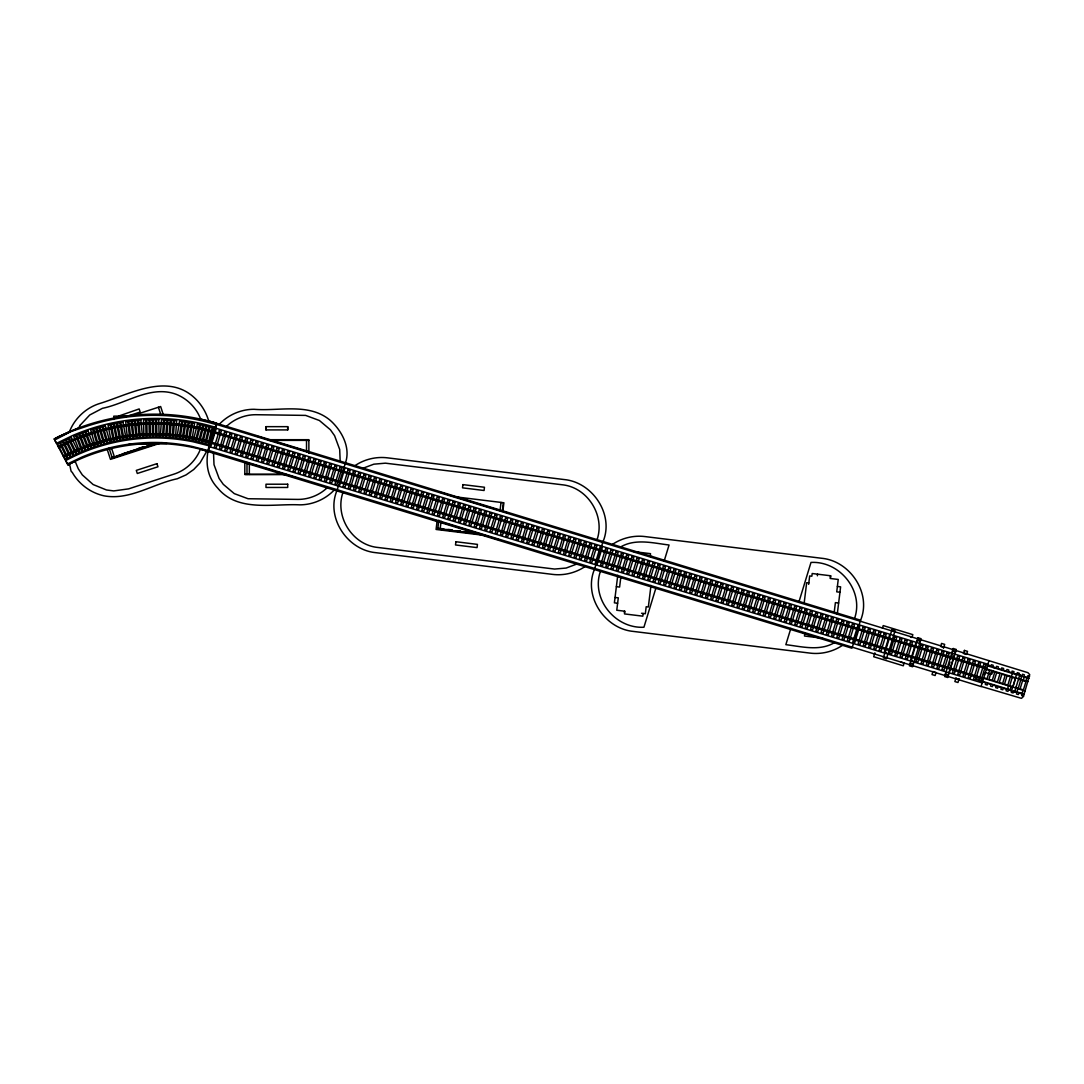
<?xml version="1.0" encoding="UTF-8"?>
<svg xmlns="http://www.w3.org/2000/svg" width="1084" height="1084" viewBox="0 0 1084 1084"><rect width="100%" height="100%" fill="white"/><g stroke="black" fill="none" stroke-linecap="round" stroke-linejoin="round"><path stroke-width="1.5" d="M265.987 429.914L265.987 426.662L287.707 426.662L287.707 429.914L265.987 429.914L265.987 426.662M213.521 453.031L214.009 464.67L219.103 478.437L223.29 484.345L234.293 493.627L248.06 498.735L298.019 499.412C308.75 499.426 319.387 495.171 327.165 487.773M340.173 461.093L339.685 449.453L334.59 435.687L330.403 429.779L319.387 420.497L305.634 415.402L255.675 414.711C244.93 414.698 234.307 418.952 226.529 426.351M437.137 520.835L436.08 529.453L484.982 535.455M438.857 520.171L437.773 528.965L481.852 534.385M440.104 529.249L441.093 521.201M500.036 510.469L501.025 502.42M502.366 510.754L503.355 502.705M502.841 511.391L503.897 502.773L454.277 496.675M617.758 575.347L614.384 602.839L617.623 603.232M620.793 577.365L619.601 587.067L616.376 586.674M624.384 612.812L624.574 611.186M643.164 613.476L642.839 616.173L624.519 613.923L624.845 611.227L616.769 610.238L618.287 597.84L615.048 597.447M650.983 585.455L648.34 606.999L646.186 606.742L645.319 613.747L641.552 613.273M804.22 602.582L806.672 582.691L808.827 582.948M808.65 584.344L809.68 575.943L811.848 576.214L812.201 573.517L830.791 575.794L830.588 577.406M817.39 575.794L817.58 574.168M830.493 575.767L830.168 578.463L838.244 579.452L836.726 591.85L839.951 592.243M834.206 612.324L835.398 602.623L838.637 603.016M837.241 614.33L840.615 586.851L837.39 586.458M209.686 445.958L208.684 450.7L192.329 446.486A185.025 185.025 0 0 0 81.828 457.123L67.452 463.938L65.704 460.578A188.928 188.928 0 0 1 192.979 441.757L209.686 445.958L216.61 424.765A212.207 212.207 0 0 0 88.617 425.646L70.934 431.54L54.728 440.009L56.531 443.342L72.52 435.578A208.467 208.467 0 0 1 215.242 427.245M994.15 667.852L993.798 667.175M209.618 447.651L210.54 444.603M211.949 440.023L213.805 433.925M215.215 429.345L216.136 426.297M337.124 490.171C325.417 517.163 347.137 549.995 375.782 552.677L552.542 574.385C563.829 575.794 575.536 572.948 584.967 566.593M337.26 489.724L345.2 463.762M345.511 462.746C350.809 447.448 341.663 430.524 330.254 420.375C309.048 402.421 279.062 411.419 254.049 409.291C241.095 409.251 228.304 414.779 219.402 424.169M594.642 568.897C582.935 595.888 604.655 628.734 633.313 631.416L810.06 653.11C821.347 654.519 833.054 651.687 842.485 645.332M594.777 568.463L602.718 542.501M602.853 542.054C614.547 515.063 592.826 482.231 564.181 479.548L387.435 457.841C376.134 456.445 364.427 459.277 354.996 465.632M656.05 587.569L643.923 627.243C615.143 628.842 590.861 598.68 600.428 571.322M664.086 561.268L669.058 545.008C653.34 543.111 635.549 538.314 620.766 546.892M790.846 628.408L785.846 644.668C801.604 646.565 819.436 651.403 834.233 642.798M798.881 602.094L810.995 562.433C839.802 560.807 864.165 590.956 854.585 618.368M852.295 647.189L860.235 621.227M860.371 620.793C872.064 593.802 850.357 560.956 821.699 558.274L644.953 536.566C633.666 535.171 621.959 538.003 612.514 544.358M874.883 652.853L873.704 656.741L903.297 665.793L904.137 663.042L900.506 661.931M882.43 628.192L883.216 625.59L912.823 634.641L911.969 637.392L910.546 637.243M889.449 635.278L884.368 651.89L886.333 652.487M915.723 643.3L910.641 659.912L912.606 660.522M943.473 648.273L944.665 644.37L941.549 643.422L940.627 646.43L943.744 647.392M948.663 666.592L950.045 662.053M950.966 659.031L952.348 654.506M949.245 671.728L954.326 655.102M956.061 677.663L954.869 681.565L957.985 682.514L959.177 678.611M977.361 676.348L976.413 679.465L1011.453 690.169M208.494 450.361L981.061 686.551L988.987 660.603M991.643 670.495L988.947 679.316L992.266 680.332L994.814 672.026L991.481 671.01M993.201 670.969L991.575 674.438M1007.564 688.977L1008.513 685.874M1011.372 676.524L1012.321 673.408M1010.153 689.776L1011.115 686.66M1018.716 674.79L1019.19 673.232L1017.32 672.663L1016.846 674.221L1013.526 673.205L1014.001 671.646L1012.131 671.077L1011.657 672.636L1008.337 671.619L1008.811 670.061L1006.941 669.492L1006.467 671.05L1003.134 670.034L1003.621 668.476L1001.751 667.907L1001.264 669.465L997.944 668.449L998.418 666.89L996.548 666.321L996.074 667.88L992.754 666.863L993.229 665.305L991.359 664.722L990.884 666.281L987.565 665.264M1016.914 691.836L1017.862 688.719M1020.721 679.383L1021.67 676.267M1023.31 680.169L1024.272 677.053M1022.104 693.435L1023.052 690.318M1025.911 680.969L1026.86 677.852M342.91 492.597C334.604 516.594 352.476 545.144 378.072 547.488L554.574 569.059L566.146 568.057L576.715 564.073M597.067 539.642C605.36 515.632 587.501 487.082 561.905 484.738L385.403 463.166L373.831 464.182L363.248 468.152M334.279 489.954C325.39 499.358 312.599 504.873 299.645 504.846C272.68 503.491 237.626 512.393 217.694 488.057C200.255 469.467 207.681 445.47 216.434 424.4L940.709 645.834M57.073 437.489L59.959 435.958M72.723 462.462L67.967 464.901L54.2 439.02L69.484 431.662C74.62 418.519 85.771 407.977 99.213 403.654C128.278 394.955 166.706 372.232 194.293 397.652C200.73 403.573 205.513 411.093 208.209 419.4C208.833 422.963 214.185 421.69 216.746 423.37L860.547 620.197M73.522 462.069L75.135 461.296L78.251 468.708L82.33 474.914L93.143 484.548L106.489 489.982L113.739 490.916L128.603 488.87L174.05 474.101C185.974 470.266 195.879 460.89 200.405 449.223L851.983 648.232M125.337 416.866L140.175 412.042L139.172 408.939L118.657 416.08M131.95 415.849L160.649 406.527L163.508 415.308M138.21 448.491L143.007 446.933M122.289 453.925L143.088 447.177M112.126 457.462L114.348 456.73M115.947 456.215L143.156 447.38M146.354 446.337L157.559 442.706M112.221 457.787L114.416 456.906M116.056 456.54L157.614 442.882M112.289 457.976L159.321 442.692L112.302 458.031L109.064 448.058M162.126 442.584L110.46 459.372L107.397 449.928M988.337 665.508L989.543 665.305M130.202 415.89L113.766 416.175L113.82 419.494M129.05 444.142L166.963 443.478M268.547 439.697L308.872 439.697L308.872 453.356M269.523 440.375L308.872 440.375M244.808 462.854L244.808 474.44L285.553 474.413M244.808 474.44L286.339 474.44M989.489 673.814L985.342 672.541M633.855 551.62L650.508 553.667L650.183 556.363L652.338 556.62M440.199 528.423L443.546 528.843M448.559 529.453L451.892 529.859M466.919 531.716L470.266 532.122M475.266 532.732L478.613 533.138M437.855 528.355L443.519 529.06M446.852 529.466L451.865 530.076M456.879 530.699L460.212 531.106M465.226 531.716L470.239 532.339M473.572 532.745L478.586 533.355M437.828 528.545L451.838 530.266M455.185 530.672L460.199 531.282M463.532 531.702L478.559 533.545M437.787 528.816L478.545 533.694M802.675 633.07L804.829 633.327L804.491 636.023L822.824 638.273M208.182 451.405C162.031 437.258 110.568 442.204 67.967 464.901C71.043 462.638 69.904 472.353 72.208 472.285C78.915 484.182 90.677 492.868 103.996 495.822C129.619 500.645 153.02 483.83 177.275 478.762L186.082 474.887L193.724 469.507L200.066 462.854L206.881 451.025L208.033 451.351M210.526 421.459L213.629 422.408M255.187 435.619L304.048 450.551M439.847 492.136L508.382 513.084M943.92 646.823L1027.889 672.663L1029.732 674.627L1023.431 696.497L1021.467 698.353L981.101 686.402M940.709 646.172L943.825 647.121M963.554 653.164L966.671 654.113M917.213 640.359L920.33 641.308M952.402 651.105L955.505 652.067M1029.57 676.416L1027.7 675.833L1027.226 677.392L1023.906 676.375L1024.38 674.817L1022.51 674.248L1022.036 675.806L1019.827 675.129M215.323 428.031L987.876 664.235M215.011 429.074L215.987 429.372L210.906 445.985L209.93 445.687M343.763 468.437L344.753 468.749L339.671 485.361L338.682 485.049M987.402 665.793L1017.524 674.993M1019.353 675.562L1028.933 678.489M214.212 431.676L986.765 667.866M889.327 638.3L892.444 639.248M915.397 646.267L918.514 647.229M213.9 432.706L1027.984 681.606M986.291 669.424L989.611 670.44L987.077 678.747L983.757 677.73M1018.554 679.289L1020.762 679.966L1018.228 688.272L1014.909 687.256M983.933 674.384L984.706 674.614M211.041 442.055L1013.459 687.378M1014.638 687.744L1025.125 690.942M210.716 443.099L983.283 679.289M1013.689 690.86L1024.177 694.058M981.711 681.646L985.803 682.893L985.329 684.451L987.199 685.034L987.673 683.476L990.993 684.492L990.519 686.05L992.388 686.619L992.863 685.061L996.196 686.077L995.708 687.635L997.578 688.204L998.066 686.646L1001.386 687.663L1000.911 689.221L1002.781 689.79L1003.256 688.232L1006.575 689.248L1006.101 690.806L1007.971 691.375L1008.445 689.817L1011.765 690.833L1011.291 692.391L1013.161 692.961L1013.635 691.402L1016.955 692.419L1016.48 693.977L1018.35 694.546L1018.824 693.001L1022.144 694.004L1021.67 695.562L1023.54 696.145M209.605 446.73L982.172 682.92M910.221 663.205L913.338 664.153M945.411 673.95L948.527 674.912M955.79 678.543L958.906 679.505M250.174 463.6L261.19 466.974M264.333 467.936L275.35 471.296M278.493 472.258L297.368 478.03M433.18 519.629L500.131 540.089M201.949 449.494L205.066 450.443M158.413 407.259L160.92 414.969M111.53 448.071L114.538 457.326M306.528 440.375L306.528 451.73M287.707 426.662L287.707 429.914M249.334 463.085L249.334 474.44M246.989 462.421L246.989 474.44M63.685 456.743A193.264 193.264 0 0 1 210.933 442.57M58.59 447.164A204.117 204.117 0 0 1 214.117 432.191M161.489 419.63L160.283 436.96L162.451 437.109L163.657 419.779L161.489 419.63M164.741 419.847L163.535 437.177L165.703 437.34L166.909 419.996L164.741 419.847M167.993 420.077L166.787 437.408L168.941 437.557L170.161 420.226L167.993 420.077M171.245 420.307L170.025 437.638L172.193 437.787L173.413 420.457L171.245 420.307M174.497 420.538L173.277 437.868L175.445 438.017L176.665 420.687L174.497 420.538M455.903 541.729L455.497 544.967L477.055 547.61L477.448 544.385L455.903 541.729M462.909 484.616L462.516 487.841L484.074 490.496L484.467 487.258L462.909 484.616M179.551 420.958L176.841 438.112L178.982 438.451L181.706 421.297L179.551 420.958M182.776 421.459L180.052 438.627L182.193 438.966L184.917 421.812L182.776 421.459M185.987 421.974L183.277 439.128L185.418 439.481L188.142 422.313L185.987 421.974M189.212 422.489L186.489 439.643L188.63 439.982L191.353 422.828L189.212 422.489M192.424 422.99L189.7 440.158L191.854 440.497L194.564 423.329L192.424 422.99M197.451 423.858L193.237 440.714L195.337 441.242L199.564 424.386L197.451 423.858M200.608 424.657L196.394 441.513L198.507 442.042L202.722 425.185L200.608 424.657M203.778 425.443L199.551 442.299L201.665 442.828L205.879 425.971L203.778 425.443M206.936 426.242L202.722 443.085L204.822 443.613L209.036 426.757L206.936 426.242M210.093 427.028L205.879 443.884L207.979 444.413L212.193 427.557L210.093 427.028M213.25 427.814L209.036 444.67L209.971 444.901L214.889 428.248L213.25 427.814M211.258 442.096L210.987 443.139C162.586 428.275 108.617 433.424 63.929 457.231L63.455 456.256C108.373 432.34 162.614 427.164 211.258 442.096M214.429 431.703L214.158 432.76C163.034 417.055 106.029 422.503 58.821 447.651L58.36 446.676C105.785 421.419 163.061 415.944 214.429 431.703M219.375 430.416L214.293 447.028L216.272 447.624L221.353 431.012L219.375 430.416M224.632 432.015L219.551 448.627L221.529 449.237L226.61 432.624L224.632 432.015M229.889 433.627L224.808 450.239L226.773 450.836L231.854 434.223L229.889 433.627M235.133 435.226L230.065 451.838L232.03 452.448L237.111 435.836L235.133 435.226M240.391 436.838L235.309 453.451L237.288 454.061L242.369 437.435L240.391 436.838M245.648 438.437L240.567 455.063L242.545 455.659L247.626 439.047L245.648 438.437M250.905 440.05L245.824 456.662L247.789 457.272L252.87 440.646L250.905 440.05M256.163 441.662L251.082 458.275L253.046 458.871L258.127 442.258L256.163 441.662M261.407 443.261L256.325 459.873L258.304 460.483L263.385 443.871L261.407 443.261M266.664 444.874L261.583 461.486L263.561 462.082L268.642 445.47L266.664 444.874M271.921 446.472L266.84 463.085L268.818 463.695L273.886 447.082L271.921 446.472M277.179 448.085L272.098 464.697L274.062 465.293L279.144 448.681L277.179 448.085M282.423 449.684L277.341 466.296L279.32 466.906L284.401 450.294L282.423 449.684M287.68 451.296L282.599 467.909L284.577 468.505L289.658 451.892L287.68 451.296M292.937 452.895L287.856 469.521L289.834 470.117L294.902 453.505L292.937 452.895M298.195 454.508L293.114 471.12L295.078 471.73L300.16 455.104L298.195 454.508M303.303 456.066L298.222 472.678L300.187 473.288L305.268 456.676L303.303 456.066M308.547 457.678L303.479 474.291L305.444 474.887L310.525 458.275L308.547 457.678M313.804 459.277L308.723 475.89L310.702 476.499L315.783 459.887L313.804 459.277M319.062 460.89L313.981 477.502L315.959 478.112L321.04 461.486L319.062 460.89M324.319 462.489L319.238 479.114L321.203 479.711L326.284 463.098L324.319 462.489M329.577 464.101L324.495 480.713L326.46 481.323L331.541 464.697L329.577 464.101M334.82 465.713L329.739 482.326L331.718 482.922L336.799 466.31L334.82 465.713M340.078 467.312L334.997 483.925L336.975 484.534L342.056 467.922L340.078 467.312M348.14 469.778L343.059 486.391L345.024 487.001L350.105 470.375L348.14 469.778M353.384 471.377L348.316 488.003L350.281 488.599L355.362 471.987L353.384 471.377M358.641 472.99L353.56 489.602L355.538 490.212L360.62 473.6L358.641 472.99M363.899 474.602L358.818 491.215L360.796 491.811L365.877 475.198L363.899 474.602M369.156 476.201L364.075 492.813L366.053 493.423L371.121 476.811L369.156 476.201M374.414 477.814L369.332 494.426L371.297 495.022L376.378 478.41L374.414 477.814M379.657 479.413L374.576 496.025L376.554 496.635L381.636 480.022L379.657 479.413M384.915 481.025L379.834 497.637L381.812 498.233L386.893 481.621L384.915 481.025M390.172 482.624L385.091 499.236L387.069 499.846L392.137 483.234L390.172 482.624M395.43 484.236L390.348 500.849L392.313 501.458L397.394 484.833L395.43 484.236M400.673 485.835L395.592 502.461L397.571 503.057L402.652 486.445L400.673 485.835M405.931 487.448L400.85 504.06L402.828 504.67L407.909 488.044L405.931 487.448M411.188 489.06L406.107 505.672L408.085 506.269L413.167 489.656L411.188 489.06M416.446 490.659L411.364 507.271L413.329 507.881L418.41 491.269L416.446 490.659M421.69 492.272L416.622 508.884L418.587 509.48L423.668 492.868L421.69 492.272M426.947 493.87L421.866 510.483L423.844 511.092L428.925 494.48L426.947 493.87M432.055 495.429L426.974 512.054L428.952 512.651L434.034 496.038L432.055 495.429M437.313 497.041L432.231 513.653L434.21 514.263L439.291 497.651L437.313 497.041M442.57 498.654L437.489 515.266L439.454 515.862L444.535 499.25L442.57 498.654M447.827 500.252L442.746 516.865L444.711 517.474L449.792 500.862L447.827 500.252M453.071 501.865L447.99 518.477L449.968 519.073L455.05 502.461L453.071 501.865M458.329 503.464L453.248 520.076L455.226 520.686L460.307 504.074L458.329 503.464M463.586 505.076L458.505 521.689L460.483 522.285L465.551 505.672L463.586 505.076M468.844 506.675L463.762 523.287L465.727 523.897L470.808 507.285L468.844 506.675M474.087 508.288L469.006 524.9L470.984 525.51L476.066 508.884L474.087 508.288M479.345 509.887L474.264 526.512L476.242 527.109L481.323 510.496L479.345 509.887M484.602 511.499L479.521 528.111L481.499 528.721L486.567 512.095L484.602 511.499M489.86 513.111L484.778 529.724L486.743 530.32L491.824 513.708L489.86 513.111M495.103 514.71L490.036 531.323L492.001 531.932L497.082 515.32L495.103 514.71M500.361 516.323L495.28 532.935L497.258 533.531L502.339 516.919L500.361 516.323M505.618 517.922L500.537 534.534L502.515 535.144L507.597 518.531L505.618 517.922M510.876 519.534L505.794 536.146L507.759 536.743L512.84 520.13L510.876 519.534M516.12 521.133L511.052 537.745L513.017 538.355L518.098 521.743L516.12 521.133M521.377 522.745L516.296 539.358L518.274 539.954L523.355 523.342L521.377 522.745M526.634 524.344L521.553 540.97L523.531 541.566L528.613 524.954L526.634 524.344M531.892 525.957L526.81 542.569L528.789 543.179L533.856 526.553L531.892 525.957M537.149 527.556L532.068 544.182L534.033 544.778L539.114 528.165L537.149 527.556M542.393 529.168L537.312 545.78L539.29 546.39L544.371 529.778L542.393 529.168M547.65 530.781L542.569 547.393L544.547 547.989L549.629 531.377L547.65 530.781M552.908 532.38L547.827 548.992L549.805 549.602L554.872 532.989L552.908 532.38M558.165 533.992L553.084 550.604L555.049 551.2L560.13 534.588L558.165 533.992M563.409 535.591L558.341 552.203L560.306 552.813L565.387 536.201L563.409 535.591M568.666 537.203L563.585 553.816L565.563 554.412L570.645 537.799L568.666 537.203M573.924 538.802L568.843 555.414L570.821 556.024L575.902 539.412L573.924 538.802M579.181 540.415L574.1 557.027L576.065 557.637L581.146 541.011L579.181 540.415M584.425 542.014L579.357 558.639L581.322 559.236L586.403 542.623L584.425 542.014M589.682 543.626L584.601 560.238L586.579 560.848L591.661 544.236L589.682 543.626M594.94 545.238L589.859 561.851L591.837 562.447L596.918 545.835L594.94 545.238M600.292 546.864L595.224 563.49L597.189 564.087L602.27 547.474L600.292 546.864M605.658 548.504L600.577 565.116L602.555 565.726L607.623 549.114L605.658 548.504M610.915 550.116L605.834 566.729L607.799 567.338L612.88 550.713L610.915 550.116M616.159 551.715L611.078 568.341L613.056 568.937L618.137 552.325L616.159 551.715M621.417 553.328L616.335 569.94L618.314 570.55L623.395 553.924L621.417 553.328M626.674 554.94L621.593 571.553L623.571 572.149L628.639 555.536L626.674 554.94M631.931 556.539L626.85 573.151L628.815 573.761L633.896 557.149L631.931 556.539M637.175 558.152L632.107 574.764L634.072 575.36L639.154 558.748L637.175 558.152M642.433 559.75L637.351 576.363L639.33 576.973L644.411 560.36L642.433 559.75M647.69 561.363L642.609 577.975L644.587 578.571L649.668 561.959L647.69 561.363M652.947 562.962L647.866 579.574L649.831 580.184L654.912 563.572L652.947 562.962M658.191 564.574L653.124 581.187L655.088 581.783L660.17 565.171L658.191 564.574M663.449 566.173L658.367 582.799L660.346 583.395L665.427 566.783L663.449 566.173M668.706 567.786L663.625 584.398L665.603 585.008L670.684 568.382L668.706 567.786M673.963 569.385L668.882 586.01L670.861 586.607L675.928 569.994L673.963 569.385M679.221 570.997L674.14 587.609L676.104 588.219L681.186 571.607L679.221 570.997M684.465 572.609L679.383 589.222L681.362 589.818L686.443 573.206L684.465 572.609M689.573 574.168L684.492 590.78L686.47 591.39L691.551 574.764L689.573 574.168M694.83 575.767L689.749 592.392L691.727 592.989L696.809 576.376L694.83 575.767M700.088 577.379L695.007 593.991L696.985 594.601L702.053 577.975L700.088 577.379M705.345 578.991L700.264 595.604L702.229 596.2L707.31 579.588L705.345 578.991M710.589 580.59L705.521 597.203L707.486 597.812L712.567 581.2L710.589 580.59M715.846 582.203L710.765 598.815L712.744 599.411L717.825 582.799L715.846 582.203M721.104 583.802L716.023 600.414L718.001 601.024L723.082 584.412L721.104 583.802M726.361 585.414L721.28 602.027L723.245 602.623L728.326 586.01L726.361 585.414M731.605 587.013L726.537 603.625L728.502 604.235L733.583 587.623L731.605 587.013M736.863 588.626L731.781 605.238L733.76 605.834L738.841 589.222L736.863 588.626M742.12 590.224L737.039 606.85L739.017 607.447L744.098 590.834L742.12 590.224M747.377 591.837L742.296 608.449L744.274 609.059L749.342 592.433L747.377 591.837M752.635 593.436L747.554 610.062L749.518 610.658L754.599 594.046L752.635 593.436M757.879 595.048L752.797 611.661L754.776 612.27L759.857 595.658L757.879 595.048M763.136 596.661L758.055 613.273L760.033 613.869L765.114 597.257L763.136 596.661M768.393 598.26L763.312 614.872L765.29 615.482L770.358 598.869L768.393 598.26M773.651 599.872L768.57 616.484L770.534 617.081L775.616 600.468L773.651 599.872M778.895 601.471L773.813 618.083L775.792 618.693L780.873 602.081L778.895 601.471M784.152 603.083L779.071 619.696L781.049 620.292L786.13 603.68L784.152 603.083M789.409 604.682L784.328 621.308L786.306 621.904L791.374 605.292L789.409 604.682M794.667 606.295L789.586 622.907L791.55 623.517L796.632 606.891L794.667 606.295M799.911 607.894L794.843 624.519L796.808 625.116L801.889 608.503L799.911 607.894M805.168 609.506L800.087 626.118L802.065 626.728L807.146 610.116L805.168 609.506M810.426 611.119L805.344 627.731L807.323 628.327L812.404 611.715L810.426 611.119M815.683 612.717L810.602 629.33L812.566 629.939L817.648 613.327L815.683 612.717M820.927 614.33L815.859 630.942L817.824 631.538L822.905 614.926L820.927 614.33M826.184 615.929L821.103 632.541L823.081 633.151L828.162 616.539L826.184 615.929M831.442 617.541L826.36 634.154L828.339 634.75L833.42 618.137L831.442 617.541M836.699 619.14L831.618 635.752L833.596 636.362L838.664 619.75L836.699 619.14M841.956 620.753L836.875 637.365L838.84 637.975L843.921 621.349L841.956 620.753M847.2 622.351L842.119 638.977L844.097 639.574L849.179 622.961L847.2 622.351M852.458 623.964L847.376 640.576L849.355 641.186L854.436 624.574L852.458 623.964M857.823 625.603L852.742 642.216L854.707 642.826L859.788 626.2L857.823 625.603M863.176 627.243L858.094 643.855L860.073 644.452L865.154 627.839L863.176 627.243M868.433 628.842L863.352 645.454L865.317 646.064L870.398 629.452L868.433 628.842M873.677 630.454L868.609 647.067L870.574 647.676L875.655 631.051L873.677 630.454M878.934 632.053L873.853 648.679L875.831 649.275L880.913 632.663L878.934 632.053M884.192 633.666L879.11 650.278L881.089 650.888L886.17 634.276L884.192 633.666M891.929 629.79L883.365 657.825L886.482 658.774L895.045 630.739L891.929 629.79M894.706 636.877L889.625 653.489L891.59 654.099L896.671 637.487L894.706 636.877M899.95 638.49L894.869 655.102L896.847 655.698L901.929 639.086L899.95 638.49M905.208 640.088L900.126 656.701L902.105 657.311L907.186 640.698L905.208 640.088M910.465 641.701L905.384 658.313L907.362 658.909L912.43 642.297L910.465 641.701M917.999 637.758L909.435 665.793L912.552 666.741L921.115 638.706L917.999 637.758M920.966 644.912L915.885 661.525L917.863 662.134L922.945 645.508L920.966 644.912M926.224 646.511L921.143 663.137L923.121 663.733L928.202 647.121L926.224 646.511M931.481 648.124L926.4 664.736L928.378 665.346L933.446 648.72L931.481 648.124M936.739 649.736L931.657 666.348L933.622 666.945L938.703 650.332L936.739 649.736M932.945 671.565L932.023 674.573L935.14 675.522L936.061 672.514L932.945 671.565M941.982 651.335L936.915 667.947L938.88 668.557L943.961 651.945L941.982 651.335M947.091 652.893L942.023 669.505L943.988 670.115L949.069 653.503L947.091 652.893M953.188 648.517L944.625 676.552L947.728 677.5L956.305 649.465L953.188 648.517M957.606 656.105L952.524 672.73L954.503 673.327L959.584 656.714L957.606 656.105M964.394 650.414L963.473 653.422L966.589 654.37L967.511 651.362L964.394 650.414M962.863 657.717L957.782 674.329L959.746 674.939L964.828 658.327L962.863 657.717M968.12 659.329L963.039 675.942L965.004 676.538L970.085 659.926L968.12 659.329M973.364 660.928L968.283 677.541L970.261 678.15L975.343 661.538L973.364 660.928M978.622 662.541L973.54 679.153L975.519 679.749L980.6 663.137L978.622 662.541M983.879 664.14L978.798 680.752L980.776 681.362L985.844 664.749L983.879 664.14M996.67 672.595L994.136 680.901L997.456 681.917L1000.004 673.611L996.67 672.595M1001.873 674.18L999.326 682.486L1002.646 683.503L1005.193 675.197L1001.873 674.18M1007.063 675.766L1004.516 684.085L1007.849 685.102L1010.383 676.782L1007.063 675.766M1012.253 677.364L1009.719 685.671L1013.039 686.687L1015.572 678.381L1012.253 677.364M1016.792 673.638L1011.399 691.294L1014.516 692.242L1019.909 674.587L1016.792 673.638M1022.632 680.535L1020.098 688.841L1023.418 689.858L1025.965 681.551L1022.632 680.535M80.338 425.036L78.549 427.977L54.2 439.02C103.59 412.706 163.25 406.961 216.746 423.37L200.662 419.129C196.421 407.896 187.397 398.749 176.231 394.332C151.042 384.806 126.408 403.465 102.438 408.316L89.769 414.969L80.338 425.036M59.566 443.031L57.615 443.979L65.189 459.616L67.14 458.668L59.566 443.031M62.506 441.622L60.541 442.557L68.116 458.193L70.081 457.245L62.506 441.622M65.433 440.199L63.482 441.147L71.056 456.784L73.007 455.836L65.433 440.199M68.36 438.776L66.409 439.725L73.983 455.361L75.934 454.413L68.36 438.776M71.3 437.353L69.335 438.302L76.91 453.939L78.875 452.99L71.3 437.353M75.731 435.483L73.698 436.269L79.904 452.489L81.923 451.716L75.731 435.483M78.78 434.332L76.747 435.104L82.94 451.337L84.972 450.551L78.78 434.332M81.815 433.166L79.796 433.939L85.988 450.172L88.021 449.399L81.815 433.166M84.864 432.001L82.831 432.773L89.037 449.006L91.056 448.234L84.864 432.001M87.912 430.836L85.88 431.622L92.072 447.841L94.105 447.069L87.912 430.836M156.95 463.667L136.299 470.388L137.302 473.478L157.966 466.77L156.95 463.667M92.75 429.278L90.65 429.86L95.419 446.581L97.506 445.985L92.75 429.278M95.88 428.383L93.793 428.979L98.549 445.687L100.636 445.09L95.88 428.383M99.01 427.489L96.923 428.085L101.679 444.792L103.766 444.196L99.01 427.489M102.14 426.595L100.053 427.191L104.809 443.898L106.896 443.302L102.14 426.595M105.27 425.7L103.183 426.297L107.939 443.004L110.04 442.407L105.27 425.7M110.148 424.589L108.021 424.996L111.313 442.055L113.441 441.635L110.148 424.589M113.346 423.966L111.218 424.372L114.511 441.432L116.638 441.025L113.346 423.966M116.544 423.343L114.416 423.763L117.709 440.822L119.836 440.402L116.544 423.343M119.741 422.733L117.614 423.139L120.907 440.199L123.034 439.792L119.741 422.733M122.939 422.11L120.812 422.53L124.104 439.589L126.232 439.169L122.939 422.11M127.858 421.432L125.69 421.662L127.492 438.939L129.646 438.708L127.858 421.432M131.096 421.093L128.928 421.324L130.73 438.6L132.898 438.37L131.096 421.093M134.335 420.755L132.167 420.985L133.969 438.261L136.137 438.031L134.335 420.755M137.573 420.416L135.419 420.646L137.207 437.922L139.375 437.692L137.573 420.416M140.812 420.077L138.657 420.307L140.446 437.584L142.614 437.367L140.812 420.077M145.744 419.82L143.576 419.86L143.874 437.231L146.042 437.191L145.744 419.82M149.009 419.765L146.828 419.806L147.126 437.177L149.294 437.137L149.009 419.765M152.261 419.711L150.093 419.752L150.391 437.123L152.559 437.082L152.261 419.711M155.513 419.657L153.345 419.698L153.643 437.069L155.811 437.028L155.513 419.657M158.779 419.603L156.597 419.643L156.895 437.015L159.077 436.974L158.779 419.603M287.707 484.209L265.987 484.209L265.987 487.461L287.707 487.461L287.707 484.209"/></g></svg>
